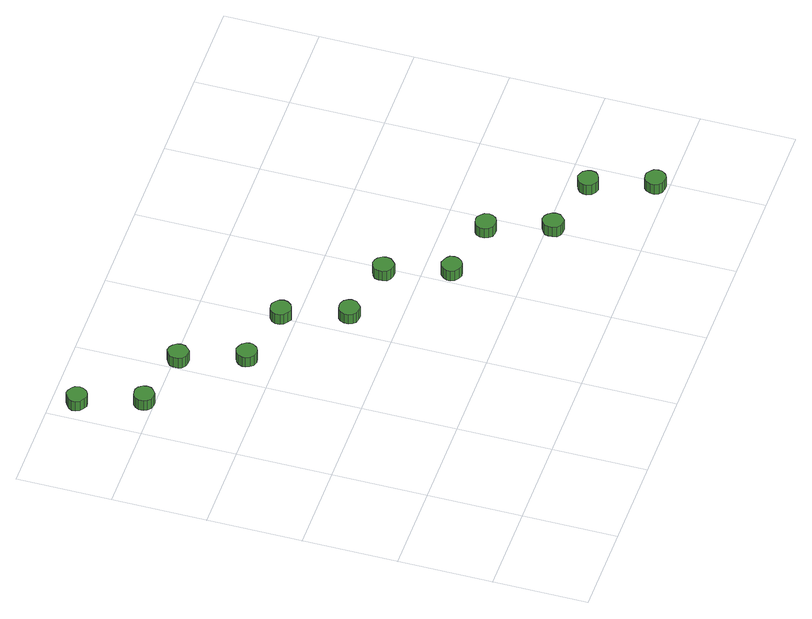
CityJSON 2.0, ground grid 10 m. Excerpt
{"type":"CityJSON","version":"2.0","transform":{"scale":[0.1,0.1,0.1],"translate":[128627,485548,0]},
"CityObjects":{
"tree1":{"type":"SolitaryVegetationObject","attributes":{"function":"something"},"geometry":[{"type":"MultiSurface","lod":"1","boundaries":[[[0,1,2,3,4,5,6,7,8,9,10,11,12,13,14]],[[15,16,17,18,19,20,21,22,23,24,25,26,27,28,29]],[[0,29,28,1]],[[1,28,27,2]],[[2,27,26,3]],[[3,26,25,4]],[[4,25,24,5]],[[5,24,23,6]],[[6,23,22,7]],[[7,22,21,8]],[[8,21,20,9]],[[9,20,19,10]],[[10,19,18,11]],[[11,18,17,12]],[[12,17,16,13]],[[13,16,15,14]],[[14,15,29,0]]]}]},
"tree2":{"type":"SolitaryVegetationObject","attributes":{"function":"something"},"geometry":[{"type":"MultiSurface","lod":"1","boundaries":[[[30,31,32,33,34,35,36,37,38,39,40,41,42,43,44]],[[45,46,47,48,49,50,51,52,53,54,55,56,57,58,59]],[[30,59,58,31]],[[31,58,57,32]],[[32,57,56,33]],[[33,56,55,34]],[[34,55,54,35]],[[35,54,53,36]],[[36,53,52,37]],[[37,52,51,38]],[[38,51,50,39]],[[39,50,49,40]],[[40,49,48,41]],[[41,48,47,42]],[[42,47,46,43]],[[43,46,45,44]],[[44,45,59,30]]]}]},
"tree3":{"type":"SolitaryVegetationObject","attributes":{"function":"something"},"geometry":[{"type":"MultiSurface","lod":"1","boundaries":[[[60,61,62,63,64,65,66,67,68,69,70,71,72,73,74]],[[75,76,77,78,79,80,81,82,83,84,85,86,87,88,89]],[[60,89,88,61]],[[61,88,87,62]],[[62,87,86,63]],[[63,86,85,64]],[[64,85,84,65]],[[65,84,83,66]],[[66,83,82,67]],[[67,82,81,68]],[[68,81,80,69]],[[69,80,79,70]],[[70,79,78,71]],[[71,78,77,72]],[[72,77,76,73]],[[73,76,75,74]],[[74,75,89,60]]]}]},
"tree4":{"type":"SolitaryVegetationObject","attributes":{"function":"something"},"geometry":[{"type":"MultiSurface","lod":"1","boundaries":[[[90,91,92,93,94,95,96,97,98,99,100,101,102,103,104]],[[105,106,107,108,109,110,111,112,113,114,115,116,117,118,119]],[[90,119,118,91]],[[91,118,117,92]],[[92,117,116,93]],[[93,116,115,94]],[[94,115,114,95]],[[95,114,113,96]],[[96,113,112,97]],[[97,112,111,98]],[[98,111,110,99]],[[99,110,109,100]],[[100,109,108,101]],[[101,108,107,102]],[[102,107,106,103]],[[103,106,105,104]],[[104,105,119,90]]]}]},
"tree5":{"type":"SolitaryVegetationObject","attributes":{"function":"something"},"geometry":[{"type":"MultiSurface","lod":"1","boundaries":[[[120,121,122,123,124,125,126,127,128,129,130,131,132,133,134]],[[135,136,137,138,139,140,141,142,143,144,145,146,147,148,149]],[[120,149,148,121]],[[121,148,147,122]],[[122,147,146,123]],[[123,146,145,124]],[[124,145,144,125]],[[125,144,143,126]],[[126,143,142,127]],[[127,142,141,128]],[[128,141,140,129]],[[129,140,139,130]],[[130,139,138,131]],[[131,138,137,132]],[[132,137,136,133]],[[133,136,135,134]],[[134,135,149,120]]]}]},
"tree6":{"type":"SolitaryVegetationObject","attributes":{"function":"something"},"geometry":[{"type":"MultiSurface","lod":"1","boundaries":[[[150,151,152,153,154,155,156,157,158,159,160,161,162,163,164]],[[165,166,167,168,169,170,171,172,173,174,175,176,177,178,179]],[[150,179,178,151]],[[151,178,177,152]],[[152,177,176,153]],[[153,176,175,154]],[[154,175,174,155]],[[155,174,173,156]],[[156,173,172,157]],[[157,172,171,158]],[[158,171,170,159]],[[159,170,169,160]],[[160,169,168,161]],[[161,168,167,162]],[[162,167,166,163]],[[163,166,165,164]],[[164,165,179,150]]]}]},
"tree7":{"type":"SolitaryVegetationObject","attributes":{"function":"something"},"geometry":[{"type":"MultiSurface","lod":"1","boundaries":[[[180,181,182,183,184,185,186,187,188,189,190,191,192,193,194]],[[195,196,197,198,199,200,201,202,203,204,205,206,207,208,209]],[[180,209,208,181]],[[181,208,207,182]],[[182,207,206,183]],[[183,206,205,184]],[[184,205,204,185]],[[185,204,203,186]],[[186,203,202,187]],[[187,202,201,188]],[[188,201,200,189]],[[189,200,199,190]],[[190,199,198,191]],[[191,198,197,192]],[[192,197,196,193]],[[193,196,195,194]],[[194,195,209,180]]]}]},
"tree8":{"type":"SolitaryVegetationObject","attributes":{"function":"something"},"geometry":[{"type":"MultiSurface","lod":"1","boundaries":[[[210,211,212,213,214,215,216,217,218,219,220,221,222,223,224]],[[225,226,227,228,229,230,231,232,233,234,235,236,237,238,239]],[[210,239,238,211]],[[211,238,237,212]],[[212,237,236,213]],[[213,236,235,214]],[[214,235,234,215]],[[215,234,233,216]],[[216,233,232,217]],[[217,232,231,218]],[[218,231,230,219]],[[219,230,229,220]],[[220,229,228,221]],[[221,228,227,222]],[[222,227,226,223]],[[223,226,225,224]],[[224,225,239,210]]]}]},
"tree9":{"type":"SolitaryVegetationObject","attributes":{"function":"something"},"geometry":[{"type":"MultiSurface","lod":"1","boundaries":[[[240,241,242,243,244,245,246,247,248,249,250,251,252,253,254]],[[255,256,257,258,259,260,261,262,263,264,265,266,267,268,269]],[[240,269,268,241]],[[241,268,267,242]],[[242,267,266,243]],[[243,266,265,244]],[[244,265,264,245]],[[245,264,263,246]],[[246,263,262,247]],[[247,262,261,248]],[[248,261,260,249]],[[249,260,259,250]],[[250,259,258,251]],[[251,258,257,252]],[[252,257,256,253]],[[253,256,255,254]],[[254,255,269,240]]]}]},
"tree10":{"type":"SolitaryVegetationObject","attributes":{"function":"something"},"geometry":[{"type":"MultiSurface","lod":"1","boundaries":[[[270,271,272,273,274,275,276,277,278,279,280,281,282,283,284]],[[285,286,287,288,289,290,291,292,293,294,295,296,297,298,299]],[[270,299,298,271]],[[271,298,297,272]],[[272,297,296,273]],[[273,296,295,274]],[[274,295,294,275]],[[275,294,293,276]],[[276,293,292,277]],[[277,292,291,278]],[[278,291,290,279]],[[279,290,289,280]],[[280,289,288,281]],[[281,288,287,282]],[[282,287,286,283]],[[283,286,285,284]],[[284,285,299,270]]]}]},
"tree11":{"type":"SolitaryVegetationObject","attributes":{"function":"something"},"geometry":[{"type":"MultiSurface","lod":"1","boundaries":[[[300,301,302,303,304,305,306,307,308,309,310,311,312,313,314]],[[315,316,317,318,319,320,321,322,323,324,325,326,327,328,329]],[[300,329,328,301]],[[301,328,327,302]],[[302,327,326,303]],[[303,326,325,304]],[[304,325,324,305]],[[305,324,323,306]],[[306,323,322,307]],[[307,322,321,308]],[[308,321,320,309]],[[309,320,319,310]],[[310,319,318,311]],[[311,318,317,312]],[[312,317,316,313]],[[313,316,315,314]],[[314,315,329,300]]]}]},
"tree12":{"type":"SolitaryVegetationObject","attributes":{"function":"something"},"geometry":[{"type":"MultiSurface","lod":"1","boundaries":[[[330,331,332,333,334,335,336,337,338,339,340,341,342,343,344]],[[345,346,347,348,349,350,351,352,353,354,355,356,357,358,359]],[[330,359,358,331]],[[331,358,357,332]],[[332,357,356,333]],[[333,356,355,334]],[[334,355,354,335]],[[335,354,353,336]],[[336,353,352,337]],[[337,352,351,338]],[[338,351,350,339]],[[339,350,349,340]],[[340,349,348,341]],[[341,348,347,342]],[[342,347,346,343]],[[343,346,345,344]],[[344,345,359,330]]]}]}
},
"vertices":[
[31,474,22],[30,479,22],[27,482,22],[23,484,22],[19,485,22],[15,483,22],[11,480,22],[9,476,22],[9,472,22],[11,468,22],[15,465,22],[19,463,22],[23,464,22],[27,466,22],[30,470,22],[30,470,9],[27,466,9],[23,464,9],[19,463,9],[15,465,9],[11,468,9],[9,472,9],[9,476,9],[11,480,9],[15,483,9],[19,485,9],[23,484,9],[27,482,9],[30,479,9],[31,474,9],
[54,411,20],[53,415,20],[50,419,20],[46,421,20],[42,421,20],[37,420,20],[34,417,20],[32,413,20],[32,408,20],[34,404,20],[37,401,20],[42,400,20],[46,400,20],[50,403,20],[53,406,20],[53,406,7],[50,403,7],[46,400,7],[42,400,7],[37,401,7],[34,404,7],[32,408,7],[32,413,7],[34,417,7],[37,420,7],[42,421,7],[46,421,7],[50,419,7],[53,415,7],[54,411,7],
[121,396,21],[120,400,21],[117,404,21],[114,406,21],[109,407,21],[105,405,21],[101,402,21],[100,398,21],[100,393,21],[101,389,21],[105,386,21],[109,385,21],[114,385,21],[117,388,21],[120,391,21],[120,391,8],[117,388,8],[114,385,8],[109,385,8],[105,386,8],[101,389,8],[100,393,8],[100,398,8],[101,402,8],[105,405,8],[109,407,8],[114,406,8],[117,404,8],[120,400,8],[121,396,8],
[145,331,19],[144,335,19],[141,339,19],[137,341,19],[133,342,19],[128,340,19],[125,337,19],[123,333,19],[123,329,19],[125,325,19],[128,322,19],[133,320,19],[137,321,19],[141,323,19],[144,327,19],[144,327,6],[141,323,6],[137,321,6],[133,320,6],[128,322,6],[125,325,6],[123,329,6],[123,333,6],[125,337,6],[128,340,6],[133,342,6],[137,341,6],[141,339,6],[144,335,6],[145,331,6],
[212,316,21],[211,321,21],[208,324,21],[204,327,21],[200,327,21],[196,326,21],[192,323,21],[190,319,21],[190,314,21],[192,310,21],[196,307,21],[200,305,21],[204,306,21],[208,308,21],[211,312,21],[211,312,8],[208,308,8],[204,306,8],[200,305,8],[196,307,8],[192,310,8],[190,314,8],[190,319,8],[192,323,8],[196,326,8],[200,327,8],[204,327,8],[208,324,8],[211,321,8],[212,316,8],
[235,252,19],[234,256,19],[231,260,19],[227,262,19],[223,262,19],[218,261,19],[215,258,19],[213,254,19],[213,249,19],[215,245,19],[218,242,19],[223,241,19],[227,241,19],[231,244,19],[234,247,19],[234,247,6],[231,244,6],[227,241,6],[223,241,6],[218,242,6],[215,245,6],[213,249,6],[213,254,6],[215,258,6],[218,261,6],[223,262,6],[227,262,6],[231,260,6],[234,256,6],[235,252,6],
[302,237,21],[301,241,21],[298,245,21],[295,247,21],[290,248,21],[286,246,21],[282,243,21],[281,239,21],[281,235,21],[282,230,21],[286,227,21],[290,226,21],[295,226,21],[298,229,21],[301,232,21],[301,232,8],[298,229,8],[295,226,8],[290,226,8],[286,227,8],[282,230,8],[281,235,8],[281,239,8],[282,243,8],[286,246,8],[290,248,8],[295,247,8],[298,245,8],[301,241,8],[302,237,8],
[325,172,19],[324,177,19],[321,180,19],[317,182,19],[313,183,19],[309,182,19],[305,178,19],[303,174,19],[303,170,19],[305,166,19],[309,163,19],[313,161,19],[317,162,19],[321,164,19],[324,168,19],[324,168,6],[321,164,6],[317,162,6],[313,161,6],[309,163,6],[305,166,6],[303,170,6],[303,174,6],[305,178,6],[309,182,6],[313,183,6],[317,182,6],[321,180,6],[324,177,6],[325,172,6],
[392,157,21],[391,162,21],[388,165,21],[384,168,21],[380,168,21],[375,167,21],[372,164,21],[370,160,21],[370,155,21],[372,151,21],[375,148,21],[380,147,21],[384,147,21],[388,149,21],[391,153,21],[391,153,8],[388,149,8],[384,147,8],[380,147,8],[375,148,8],[372,151,8],[370,155,8],[370,160,8],[372,164,8],[375,167,8],[380,168,8],[384,168,8],[388,165,8],[391,162,8],[392,157,8],
[415,94,19],[414,98,19],[411,102,19],[408,104,19],[403,105,19],[399,103,19],[395,100,19],[394,96,19],[394,92,19],[395,87,19],[399,84,19],[403,83,19],[408,83,19],[411,86,19],[414,89,19],[414,89,6],[411,86,6],[408,83,6],[403,83,6],[399,84,6],[395,87,6],[394,92,6],[394,96,6],[395,100,6],[399,103,6],[403,105,6],[408,104,6],[411,102,6],[414,98,6],[415,94,6],
[482,78,21],[481,82,21],[478,86,21],[474,88,21],[470,89,21],[466,87,21],[462,84,21],[460,80,21],[460,76,21],[462,71,21],[466,68,21],[470,67,21],[474,68,21],[478,70,21],[481,73,21],[481,73,8],[478,70,8],[474,68,8],[470,67,8],[466,68,8],[462,71,8],[460,76,8],[460,80,8],[462,84,8],[466,87,8],[470,89,8],[474,88,8],[478,86,8],[481,82,8],[482,78,8],
[505,14,19],[504,19,19],[501,22,19],[497,25,19],[493,25,19],[488,24,19],[485,21,19],[483,17,19],[483,12,19],[485,8,19],[488,5,19],[493,4,19],[497,4,19],[501,6,19],[504,10,19],[504,10,6],[501,6,6],[497,4,6],[493,4,6],[488,5,6],[485,8,6],[483,12,6],[483,17,6],[485,21,6],[488,24,6],[493,25,6],[497,25,6],[501,22,6],[504,19,6],[505,14,6]
]}
